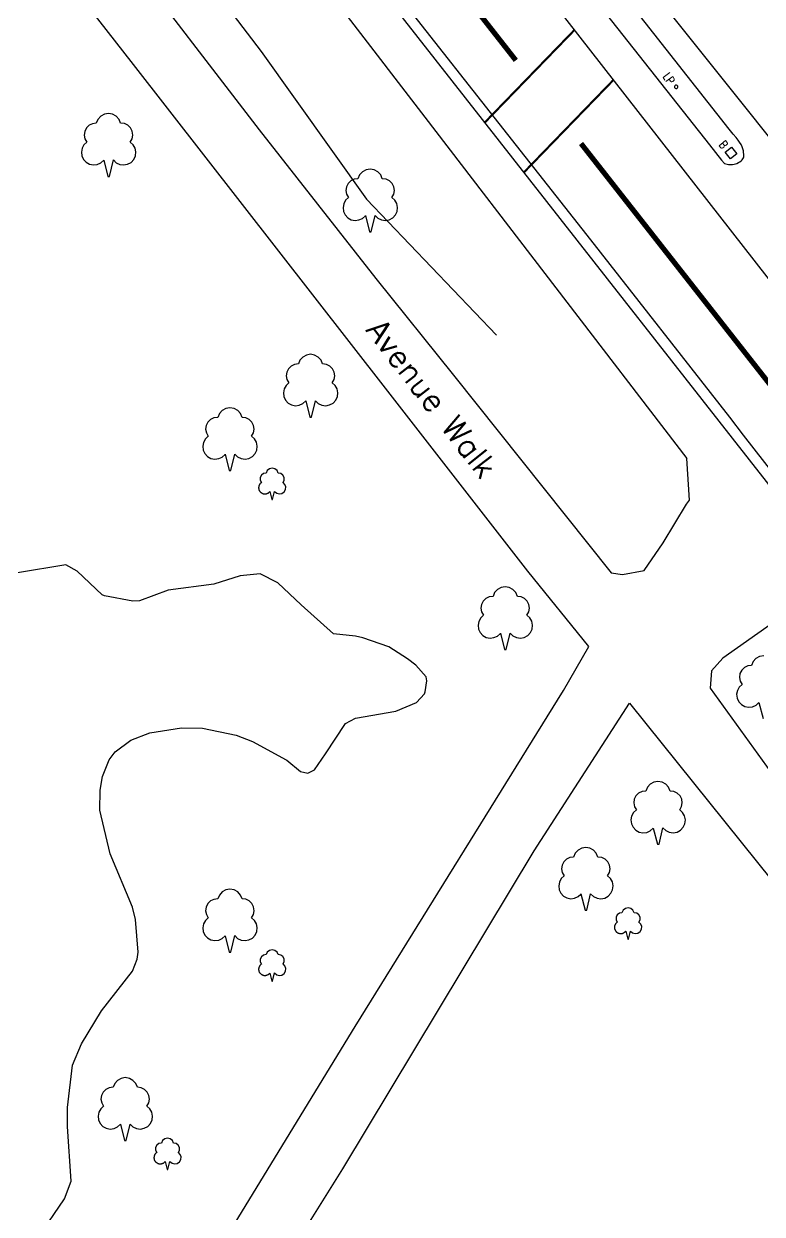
# Model space of a CAD drawing. Extents: x 427500 to 429848, y 434500 to 436505.
# Drawn here: x 429099.3 to 429134.6, y 435198.9 to 435255.8 of the extents above; entities that cross this region are included whole.
import ezdxf

# ---------------------------------------------------------------- set-up
doc = ezdxf.new("R2010")
doc.units = 0
doc.linetypes.add('PEDSTUDS', pattern=[0.4, 0.1, -0.3])
doc.layers.get('0').update_dxf_attribs({"color": 222})
for name, color, linetype in [('LPTIP_Ex_Base', 8, 'Continuous'), ('PRO-MARKINGS', 7, 'Continuous'), ('PROPOSED', 1, 'Continuous')]:
    doc.layers.add(name, color=color, linetype=linetype)
doc.styles.add('MtXpl_Romans', font='romans__.ttf')
doc.styles.get("Standard").update_dxf_attribs({"font": 'romans.shx'})

# ---------------------------------------------------------------- blocks, each defined once
blk = doc.blocks.new('CIRCL')
at = {"color": 0, "linetype": 'ByBlock', "flags": 128}
for points in [[(0.5, 0), (0.475, 0.154), (0.404, 0.293), (0.293, 0.404), (0.154, 0.475), (0, 0.5), (-0.154, 0.475), (-0.293, 0.404), (-0.404, 0.293), (-0.475, 0.154), (-0.5, 0), (-0.475, -0.154), (-0.404, -0.293), (-0.293, -0.404), (-0.154, -0.475), (0, -0.5), (0.154, -0.475), (0.293, -0.404), (0.404, -0.293), (0.475, -0.154)], [(0.5, 0), (0.475, -0.154)]]:
    blk.add_lwpolyline(points, dxfattribs=at)

msp = doc.modelspace()

# ---------------------------------------------------------------- linework, layer by layer
at = {"layer": 'LPTIP_Ex_Base', "color": 251, "true_color": 0x636466}
for p, q in [((429104.55, 435253.85), (429073.05, 435294.45)), ((429116.6, 435238.4), (429104.55, 435253.85)), ((429123.4, 435229.65), (429116.6, 435238.4)), ((429101.316, 435229.954), (429099.015, 435229.566)), ((429101.863, 435229.653), (429101.316, 435229.954)), ((429103.066, 435228.517), (429101.863, 435229.653)), ((429109.651, 435229.433), (429108.4, 435229.031)), ((429110.598, 435229.525), (429109.651, 435229.433)), ((429111.448, 435229.095), (429110.598, 435229.525)), ((429112.562, 435228.04), (429111.448, 435229.095)), ((429126.3, 435226.05), (429123.4, 435229.65)), ((429106.205, 435228.745), (429104.842, 435228.241)), ((429108.4, 435229.031), (429106.205, 435228.745)), ((429103.176, 435228.47), (429103.066, 435228.517)), ((429104.526, 435228.218), (429103.176, 435228.47)), ((429104.842, 435228.241), (429104.526, 435228.218)), ((429114.11, 435226.664), (429112.562, 435228.04)), ((429115.152, 435226.547), (429114.11, 435226.664)), ((429115.512, 435226.468), (429115.152, 435226.547)), ((429116.76, 435226.036), (429115.512, 435226.468)), ((429117.643, 435225.472), (429116.76, 435226.036)), ((429125.1, 435223.95), (429126.3, 435226.05)), ((429118.039, 435225.166), (429117.643, 435225.472)), ((429118.528, 435224.599), (429118.039, 435225.166)), ((429118.569, 435224.417), (429118.528, 435224.599)), ((429118.495, 435223.887), (429118.569, 435224.417)), ((429115.15, 435207.9), (429125.1, 435223.95)), ((429118.074, 435223.379), (429118.457, 435223.792)), ((429118.457, 435223.792), (429118.495, 435223.887)), ((429115.164, 435222.63), (429117.09, 435222.974)), ((429117.09, 435222.974), (429118.074, 435223.379)), ((429123.7, 435216.3), (429128.25, 435223.35)), ((429128.25, 435223.35), (429137.75, 435211.5)), ((429113.725, 435220.929), (429114.683, 435222.378)), ((429114.683, 435222.378), (429115.164, 435222.63)), ((429104.425, 435221.587), (429105.343, 435221.925)), ((429105.343, 435221.925), (429106.853, 435222.163)), ((429106.853, 435222.163), (429107.85, 435222.155)), ((429107.85, 435222.155), (429109.458, 435221.818)), ((429109.458, 435221.818), (429110.235, 435221.519)), ((429103.675, 435221.026), (429104.425, 435221.587)), ((429110.235, 435221.519), (429111.843, 435220.64)), ((429103.08, 435219.847), (429103.391, 435220.641)), ((429103.391, 435220.641), (429103.675, 435221.026)), ((429111.843, 435220.64), (429111.879, 435220.618)), ((429111.879, 435220.618), (429112.525, 435220.083)), ((429113.202, 435220.161), (429113.725, 435220.929)), ((429112.525, 435220.083), (429112.879, 435220.001)), ((429112.879, 435220.001), (429113.202, 435220.161)), ((429102.955, 435219.186), (429103.08, 435219.847)), ((429102.948, 435218.236), (429102.955, 435219.186)), ((429103.439, 435216.153), (429102.948, 435218.236)), ((429104.501, 435213.61), (429103.439, 435216.153)), ((429114.55, 435201.1), (429123.7, 435216.3)), ((429104.652, 435213.008), (429104.501, 435213.61)), ((429104.779, 435211.457), (429104.652, 435213.008)), ((429104.512, 435210.54), (429104.733, 435211.128)), ((429104.733, 435211.128), (429104.779, 435211.457)), ((429103.032, 435208.645), (429104.512, 435210.54)), ((429102.073, 435207.072), (429103.032, 435208.645)), ((429106.2, 435193.3), (429115.15, 435207.9)), ((429101.643, 435206.054), (429102.073, 435207.072)), ((429101.4, 435204.031), (429101.643, 435206.054)), ((429101.398, 435203.135), (429101.4, 435204.031)), ((429101.574, 435200.524), (429101.398, 435203.135)), ((429102.65, 435182.05), (429114.55, 435201.1)), ((429101.261, 435199.665), (429101.574, 435200.524)), ((429100, 435197.828), (429101.261, 435199.665))]:
    msp.add_line(p, q, dxfattribs=at)
at = {"layer": 'LPTIP_Ex_Base', "color": 251, "true_color": 0x636466, "flags": 128}
for points in [[(429027.582, 435367.678), (429033.877, 435359.736), (429042.074, 435349.126), (429050.025, 435339.321), (429057.534, 435329.286), (429068.193, 435315.82), (429078.189, 435302.886), (429086.173, 435292.733), (429092.616, 435284.729), (429099.559, 435275.712), (429104.502, 435269.083), (429111.211, 435260.803), (429118.468, 435251.344), (429130.985, 435235.029)], [(429036.237, 435361.019), (429043.178, 435352.12), (429051.59, 435341.23), (429058.279, 435332.592), (429065.742, 435323.018), (429072.789, 435313.937), (429080.48, 435304.005), (429087.446, 435295.188), (429094.533, 435286.123), (429101.527, 435277.21), (429108.247, 435268.864), (429115.277, 435259.603), (429120.767, 435252.616), (429126.379, 435245.476), (429133.024, 435237.004), (429133.678, 435236.146)], [(429051.495, 435331.338), (429056.277, 435325.253), (429061.65, 435318.168), (429063.49, 435315.751), (429063.855, 435314.891), (429069.761, 435307.811), (429076.117, 435299.667), (429080.375, 435294.203), (429084.457, 435288.773), (429110.661, 435254.47), (429115.69, 435247.418), (429121.889, 435240.932)], [(429062.1, 435312.889), (429068.548, 435304.511), (429074.72, 435296.641), (429080.001, 435289.997), (429087.263, 435280.763), (429096.671, 435268.775), (429103.824, 435259.5), (429110.558, 435250.73), (429116.126, 435243.635), (429119.843, 435239.015), (429127.376, 435229.572), (429127.912, 435229.492), (429128.949, 435229.689), (429129.851, 435231.01), (429130.972, 435232.854), (429131.122, 435233.044), (429130.985, 435235.029)], [(429126.37, 435257.252), (429132.063, 435250.011), (429132.636, 435249.291), (429132.788, 435249.122), (429132.981, 435249.071), (429133.029, 435249.072), (429133.093, 435249.073), (429133.166, 435249.077), (429133.241, 435249.087), (429133.311, 435249.105), (429133.38, 435249.133), (429133.454, 435249.168), (429133.525, 435249.21), (429133.588, 435249.255), (429133.637, 435249.301), (429133.67, 435249.348), (429133.692, 435249.396), (429133.704, 435249.447), (429133.708, 435249.506), (429133.705, 435249.574), (429133.699, 435249.651), (429133.689, 435249.734), (429133.669, 435249.826), (429133.634, 435249.927), (429133.578, 435250.039), (429133.51, 435250.146), (429133.435, 435250.246), (429133.337, 435250.365), (429133.203, 435250.528), (429133.017, 435250.76), (429127.402, 435257.905)], [(429133.678, 435236.146), (429138.484, 435229.992)]]:
    msp.add_lwpolyline(points, dxfattribs=at)
at = {"layer": 'LPTIP_Ex_Base', "color": 251, "true_color": 0x636466}
for points in [[(429102.326, 435250.147), (429102.19, 435250.019), (429102.101, 435249.856), (429102.066, 435249.673), (429102.088, 435249.489), (429102.167, 435249.32), (429102.294, 435249.184), (429102.456, 435249.093), (429102.639, 435249.057), (429102.824, 435249.078), (429102.993, 435249.156), (429103.13, 435249.282), (429103.131, 435249.285), (429103.332, 435248.511), (429103.412, 435248.511), (429103.593, 435249.294), (429103.593, 435249.294), (429103.729, 435249.163), (429103.899, 435249.081), (429104.085, 435249.057), (429104.27, 435249.091), (429104.436, 435249.181), (429104.564, 435249.319), (429104.644, 435249.489), (429104.667, 435249.676), (429104.63, 435249.861), (429104.538, 435250.025), (429104.399, 435250.152), (429104.487, 435250.309), (429104.519, 435250.486), (429104.494, 435250.665), (429104.412, 435250.825), (429104.283, 435250.951), (429104.12, 435251.029), (429103.941, 435251.05), (429103.941, 435251.05), (429103.864, 435251.234), (429103.731, 435251.381), (429103.556, 435251.477), (429103.36, 435251.511), (429103.164, 435251.477), (429102.989, 435251.381), (429102.856, 435251.234), (429102.779, 435251.05), (429102.599, 435251.028), (429102.436, 435250.95), (429102.307, 435250.823), (429102.225, 435250.661), (429102.201, 435250.481), (429102.236, 435250.304), (429102.326, 435250.147)], [(429114.826, 435247.497), (429114.69, 435247.369), (429114.601, 435247.206), (429114.566, 435247.023), (429114.588, 435246.839), (429114.667, 435246.67), (429114.794, 435246.534), (429114.956, 435246.443), (429115.139, 435246.407), (429115.324, 435246.428), (429115.493, 435246.506), (429115.63, 435246.632), (429115.631, 435246.635), (429115.832, 435245.861), (429115.912, 435245.861), (429116.093, 435246.644), (429116.093, 435246.644), (429116.229, 435246.513), (429116.399, 435246.431), (429116.585, 435246.407), (429116.77, 435246.441), (429116.936, 435246.531), (429117.064, 435246.669), (429117.144, 435246.839), (429117.167, 435247.026), (429117.13, 435247.211), (429117.038, 435247.375), (429116.899, 435247.502), (429116.987, 435247.659), (429117.019, 435247.836), (429116.994, 435248.015), (429116.912, 435248.175), (429116.783, 435248.301), (429116.62, 435248.379), (429116.441, 435248.4), (429116.441, 435248.4), (429116.364, 435248.584), (429116.231, 435248.731), (429116.056, 435248.827), (429115.86, 435248.861), (429115.664, 435248.827), (429115.489, 435248.731), (429115.356, 435248.584), (429115.279, 435248.4), (429115.099, 435248.378), (429114.936, 435248.3), (429114.807, 435248.173), (429114.725, 435248.011), (429114.701, 435247.831), (429114.736, 435247.654), (429114.826, 435247.497)], [(429111.976, 435238.647), (429111.84, 435238.519), (429111.751, 435238.356), (429111.716, 435238.173), (429111.738, 435237.989), (429111.817, 435237.82), (429111.944, 435237.684), (429112.106, 435237.593), (429112.289, 435237.557), (429112.474, 435237.578), (429112.643, 435237.656), (429112.78, 435237.782), (429112.781, 435237.785), (429112.982, 435237.011), (429113.062, 435237.011), (429113.243, 435237.794), (429113.243, 435237.794), (429113.379, 435237.663), (429113.549, 435237.581), (429113.735, 435237.557), (429113.92, 435237.591), (429114.086, 435237.681), (429114.214, 435237.819), (429114.294, 435237.989), (429114.317, 435238.176), (429114.28, 435238.361), (429114.188, 435238.525), (429114.049, 435238.652), (429114.137, 435238.809), (429114.169, 435238.986), (429114.144, 435239.165), (429114.062, 435239.325), (429113.933, 435239.451), (429113.77, 435239.529), (429113.591, 435239.55), (429113.591, 435239.55), (429113.514, 435239.734), (429113.381, 435239.881), (429113.206, 435239.977), (429113.01, 435240.011), (429112.814, 435239.977), (429112.639, 435239.881), (429112.506, 435239.734), (429112.429, 435239.55), (429112.249, 435239.528), (429112.086, 435239.45), (429111.957, 435239.323), (429111.875, 435239.161), (429111.851, 435238.981), (429111.886, 435238.804), (429111.976, 435238.647)], [(429108.126, 435236.097), (429107.99, 435235.969), (429107.901, 435235.806), (429107.866, 435235.623), (429107.888, 435235.439), (429107.967, 435235.27), (429108.094, 435235.134), (429108.256, 435235.043), (429108.439, 435235.007), (429108.624, 435235.028), (429108.793, 435235.106), (429108.93, 435235.232), (429108.931, 435235.235), (429109.132, 435234.461), (429109.212, 435234.461), (429109.393, 435235.244), (429109.393, 435235.244), (429109.529, 435235.113), (429109.699, 435235.031), (429109.885, 435235.007), (429110.07, 435235.041), (429110.236, 435235.131), (429110.364, 435235.269), (429110.444, 435235.439), (429110.467, 435235.626), (429110.43, 435235.811), (429110.338, 435235.975), (429110.199, 435236.102), (429110.287, 435236.259), (429110.319, 435236.436), (429110.294, 435236.615), (429110.212, 435236.775), (429110.083, 435236.901), (429109.92, 435236.979), (429109.741, 435237), (429109.741, 435237), (429109.664, 435237.184), (429109.531, 435237.331), (429109.356, 435237.427), (429109.16, 435237.461), (429108.964, 435237.427), (429108.789, 435237.331), (429108.656, 435237.184), (429108.579, 435237), (429108.399, 435236.978), (429108.236, 435236.9), (429108.107, 435236.773), (429108.025, 435236.611), (429108.001, 435236.431), (429108.036, 435236.254), (429108.126, 435236.097)], [(429110.663, 435233.887), (429110.648, 435233.876), (429110.634, 435233.864), (429110.62, 435233.852), (429110.608, 435233.838), (429110.596, 435233.824), (429110.585, 435233.808), (429110.575, 435233.793), (429110.566, 435233.776), (429110.558, 435233.759), (429110.551, 435233.742), (429110.545, 435233.724), (429110.54, 435233.706), (429110.537, 435233.688), (429110.535, 435233.669), (429110.533, 435233.651), (429110.533, 435233.632), (429110.534, 435233.613), (429110.537, 435233.595), (429110.54, 435233.576), (429110.545, 435233.558), (429110.55, 435233.541), (429110.557, 435233.523), (429110.565, 435233.506), (429110.574, 435233.49), (429110.584, 435233.474), (429110.595, 435233.459), (429110.607, 435233.444), (429110.619, 435233.431), (429110.633, 435233.418), (429110.647, 435233.406), (429110.662, 435233.395), (429110.678, 435233.385), (429110.694, 435233.376), (429110.711, 435233.367), (429110.729, 435233.36), (429110.746, 435233.355), (429110.764, 435233.35), (429110.783, 435233.346), (429110.801, 435233.344), (429110.82, 435233.342), (429110.838, 435233.342), (429110.857, 435233.343), (429110.876, 435233.345), (429110.894, 435233.349), (429110.912, 435233.353), (429110.93, 435233.359), (429110.947, 435233.365), (429110.964, 435233.373), (429110.981, 435233.382), (429110.997, 435233.392), (429111.012, 435233.403), (429111.027, 435233.414), (429111.04, 435233.427), (429111.053, 435233.441), (429111.065, 435233.455), (429111.066, 435233.456), (429111.167, 435233.069), (429111.194, 435233.069), (429111.297, 435233.461), (429111.297, 435233.461), (429111.395, 435233.377), (429111.52, 435233.343), (429111.647, 435233.364), (429111.753, 435233.436), (429111.819, 435233.547), (429111.832, 435233.676), (429111.79, 435233.797), (429111.7, 435233.89), (429111.754, 435234.003), (429111.752, 435234.129), (429111.695, 435234.241), (429111.595, 435234.316), (429111.471, 435234.339), (429111.413, 435234.458), (429111.309, 435234.54), (429111.181, 435234.569), (429111.052, 435234.54), (429110.948, 435234.458), (429110.89, 435234.339), (429110.766, 435234.316), (429110.665, 435234.24), (429110.608, 435234.127), (429110.608, 435234.001), (429110.663, 435233.887)], [(429121.276, 435227.547), (429121.14, 435227.419), (429121.051, 435227.256), (429121.016, 435227.073), (429121.038, 435226.889), (429121.117, 435226.72), (429121.244, 435226.584), (429121.406, 435226.493), (429121.589, 435226.457), (429121.774, 435226.478), (429121.943, 435226.556), (429122.08, 435226.682), (429122.081, 435226.685), (429122.282, 435225.911), (429122.362, 435225.911), (429122.543, 435226.694), (429122.543, 435226.694), (429122.679, 435226.563), (429122.849, 435226.481), (429123.035, 435226.457), (429123.22, 435226.491), (429123.386, 435226.581), (429123.514, 435226.719), (429123.594, 435226.889), (429123.617, 435227.076), (429123.58, 435227.261), (429123.488, 435227.425), (429123.349, 435227.552), (429123.437, 435227.709), (429123.469, 435227.886), (429123.444, 435228.065), (429123.362, 435228.225), (429123.233, 435228.351), (429123.07, 435228.429), (429122.891, 435228.45), (429122.891, 435228.45), (429122.814, 435228.634), (429122.681, 435228.781), (429122.506, 435228.877), (429122.31, 435228.911), (429122.114, 435228.877), (429121.939, 435228.781), (429121.806, 435228.634), (429121.729, 435228.45), (429121.549, 435228.428), (429121.386, 435228.35), (429121.257, 435228.223), (429121.175, 435228.061), (429121.151, 435227.881), (429121.186, 435227.704), (429121.276, 435227.547)], [(429134.66, 435225.611), (429134.464, 435225.577), (429134.289, 435225.481), (429134.156, 435225.334), (429134.079, 435225.15), (429133.899, 435225.128), (429133.736, 435225.05), (429133.607, 435224.923), (429133.525, 435224.761), (429133.501, 435224.581), (429133.536, 435224.404), (429133.626, 435224.247)], [(429133.626, 435224.247), (429133.49, 435224.119), (429133.401, 435223.956), (429133.366, 435223.773), (429133.388, 435223.589), (429133.467, 435223.42), (429133.594, 435223.284), (429133.756, 435223.193), (429133.939, 435223.157), (429134.124, 435223.178), (429134.293, 435223.256), (429134.43, 435223.382), (429134.431, 435223.385), (429134.632, 435222.611)], [(429128.576, 435218.247), (429128.44, 435218.119), (429128.351, 435217.956), (429128.316, 435217.773), (429128.338, 435217.589), (429128.417, 435217.42), (429128.544, 435217.284), (429128.706, 435217.193), (429128.889, 435217.157), (429129.074, 435217.178), (429129.243, 435217.256), (429129.38, 435217.382), (429129.381, 435217.385), (429129.582, 435216.611), (429129.662, 435216.611), (429129.843, 435217.394), (429129.843, 435217.394), (429129.979, 435217.263), (429130.149, 435217.181), (429130.335, 435217.157), (429130.52, 435217.191), (429130.686, 435217.281), (429130.814, 435217.419), (429130.894, 435217.589), (429130.917, 435217.776), (429130.88, 435217.961), (429130.788, 435218.125), (429130.649, 435218.252), (429130.737, 435218.409), (429130.769, 435218.586), (429130.744, 435218.765), (429130.662, 435218.925), (429130.533, 435219.051), (429130.37, 435219.129), (429130.191, 435219.15), (429130.191, 435219.15), (429130.114, 435219.334), (429129.981, 435219.481), (429129.806, 435219.577), (429129.61, 435219.611), (429129.414, 435219.577), (429129.239, 435219.481), (429129.106, 435219.334), (429129.029, 435219.15), (429128.849, 435219.128), (429128.686, 435219.05), (429128.557, 435218.923), (429128.475, 435218.761), (429128.451, 435218.581), (429128.486, 435218.404), (429128.576, 435218.247)], [(429125.126, 435215.097), (429124.99, 435214.969), (429124.901, 435214.806), (429124.866, 435214.623), (429124.888, 435214.439), (429124.967, 435214.27), (429125.094, 435214.134), (429125.256, 435214.043), (429125.439, 435214.007), (429125.624, 435214.028), (429125.793, 435214.106), (429125.93, 435214.232), (429125.931, 435214.235), (429126.132, 435213.461), (429126.212, 435213.461), (429126.393, 435214.244), (429126.393, 435214.244), (429126.529, 435214.113), (429126.699, 435214.031), (429126.885, 435214.007), (429127.07, 435214.041), (429127.236, 435214.131), (429127.364, 435214.269), (429127.444, 435214.439), (429127.467, 435214.626), (429127.43, 435214.811), (429127.338, 435214.975), (429127.199, 435215.102), (429127.287, 435215.259), (429127.319, 435215.436), (429127.294, 435215.615), (429127.212, 435215.775), (429127.083, 435215.901), (429126.92, 435215.979), (429126.741, 435216), (429126.741, 435216), (429126.664, 435216.184), (429126.531, 435216.331), (429126.356, 435216.427), (429126.16, 435216.461), (429125.964, 435216.427), (429125.789, 435216.331), (429125.656, 435216.184), (429125.579, 435216), (429125.399, 435215.978), (429125.236, 435215.9), (429125.107, 435215.773), (429125.025, 435215.611), (429125.001, 435215.431), (429125.036, 435215.254), (429125.126, 435215.097)], [(429108.126, 435213.097), (429107.99, 435212.969), (429107.901, 435212.806), (429107.866, 435212.623), (429107.888, 435212.439), (429107.967, 435212.27), (429108.094, 435212.134), (429108.256, 435212.043), (429108.439, 435212.007), (429108.624, 435212.028), (429108.793, 435212.106), (429108.93, 435212.232), (429108.931, 435212.235), (429109.132, 435211.461), (429109.212, 435211.461), (429109.393, 435212.244), (429109.393, 435212.244), (429109.529, 435212.113), (429109.699, 435212.031), (429109.885, 435212.007), (429110.07, 435212.041), (429110.236, 435212.131), (429110.364, 435212.269), (429110.444, 435212.439), (429110.467, 435212.626), (429110.43, 435212.811), (429110.338, 435212.975), (429110.199, 435213.102), (429110.287, 435213.259), (429110.319, 435213.436), (429110.294, 435213.615), (429110.212, 435213.775), (429110.083, 435213.901), (429109.92, 435213.979), (429109.741, 435214), (429109.741, 435214), (429109.664, 435214.184), (429109.531, 435214.331), (429109.356, 435214.427), (429109.16, 435214.461), (429108.964, 435214.427), (429108.789, 435214.331), (429108.656, 435214.184), (429108.579, 435214), (429108.399, 435213.978), (429108.236, 435213.9), (429108.107, 435213.773), (429108.025, 435213.611), (429108.001, 435213.431), (429108.036, 435213.254), (429108.126, 435213.097)], [(429127.663, 435212.887), (429127.648, 435212.876), (429127.634, 435212.864), (429127.62, 435212.852), (429127.608, 435212.838), (429127.596, 435212.824), (429127.585, 435212.808), (429127.575, 435212.793), (429127.566, 435212.776), (429127.558, 435212.759), (429127.551, 435212.742), (429127.545, 435212.724), (429127.54, 435212.706), (429127.537, 435212.688), (429127.535, 435212.669), (429127.533, 435212.651), (429127.533, 435212.632), (429127.534, 435212.613), (429127.537, 435212.595), (429127.54, 435212.576), (429127.545, 435212.558), (429127.55, 435212.541), (429127.557, 435212.523), (429127.565, 435212.506), (429127.574, 435212.49), (429127.584, 435212.474), (429127.595, 435212.459), (429127.607, 435212.444), (429127.619, 435212.431), (429127.633, 435212.418), (429127.647, 435212.406), (429127.662, 435212.395), (429127.678, 435212.385), (429127.694, 435212.376), (429127.711, 435212.367), (429127.729, 435212.36), (429127.746, 435212.355), (429127.764, 435212.35), (429127.783, 435212.346), (429127.801, 435212.344), (429127.82, 435212.342), (429127.838, 435212.342), (429127.857, 435212.343), (429127.876, 435212.345), (429127.894, 435212.349), (429127.912, 435212.353), (429127.93, 435212.359), (429127.947, 435212.365), (429127.964, 435212.373), (429127.981, 435212.382), (429127.997, 435212.392), (429128.012, 435212.403), (429128.027, 435212.414), (429128.04, 435212.427), (429128.053, 435212.441), (429128.065, 435212.455), (429128.066, 435212.456), (429128.167, 435212.069), (429128.194, 435212.069), (429128.297, 435212.461), (429128.297, 435212.461), (429128.395, 435212.377), (429128.52, 435212.343), (429128.647, 435212.364), (429128.753, 435212.436), (429128.819, 435212.547), (429128.832, 435212.676), (429128.79, 435212.797), (429128.7, 435212.89), (429128.754, 435213.003), (429128.752, 435213.129), (429128.695, 435213.241), (429128.595, 435213.316), (429128.471, 435213.339), (429128.413, 435213.458), (429128.309, 435213.54), (429128.181, 435213.569), (429128.052, 435213.54), (429127.948, 435213.458), (429127.89, 435213.339), (429127.766, 435213.316), (429127.665, 435213.24), (429127.608, 435213.127), (429127.608, 435213.001), (429127.663, 435212.887)], [(429110.663, 435210.887), (429110.648, 435210.876), (429110.634, 435210.864), (429110.62, 435210.852), (429110.608, 435210.838), (429110.596, 435210.824), (429110.585, 435210.808), (429110.575, 435210.793), (429110.566, 435210.776), (429110.558, 435210.759), (429110.551, 435210.742), (429110.545, 435210.724), (429110.54, 435210.706), (429110.537, 435210.688), (429110.535, 435210.669), (429110.533, 435210.651), (429110.533, 435210.632), (429110.534, 435210.613), (429110.537, 435210.595), (429110.54, 435210.576), (429110.545, 435210.558), (429110.55, 435210.541), (429110.557, 435210.523), (429110.565, 435210.506), (429110.574, 435210.49), (429110.584, 435210.474), (429110.595, 435210.459), (429110.607, 435210.444), (429110.619, 435210.431), (429110.633, 435210.418), (429110.647, 435210.406), (429110.662, 435210.395), (429110.678, 435210.385), (429110.694, 435210.376), (429110.711, 435210.367), (429110.729, 435210.36), (429110.746, 435210.355), (429110.764, 435210.35), (429110.783, 435210.346), (429110.801, 435210.344), (429110.82, 435210.342), (429110.838, 435210.342), (429110.857, 435210.343), (429110.876, 435210.345), (429110.894, 435210.349), (429110.912, 435210.353), (429110.93, 435210.359), (429110.947, 435210.365), (429110.964, 435210.373), (429110.981, 435210.382), (429110.997, 435210.392), (429111.012, 435210.403), (429111.027, 435210.414), (429111.04, 435210.427), (429111.053, 435210.441), (429111.065, 435210.455), (429111.066, 435210.456), (429111.167, 435210.069), (429111.194, 435210.069), (429111.297, 435210.461), (429111.297, 435210.461), (429111.395, 435210.377), (429111.52, 435210.343), (429111.647, 435210.364), (429111.753, 435210.436), (429111.819, 435210.547), (429111.832, 435210.676), (429111.79, 435210.797), (429111.7, 435210.89), (429111.754, 435211.003), (429111.752, 435211.129), (429111.695, 435211.241), (429111.595, 435211.316), (429111.471, 435211.339), (429111.413, 435211.458), (429111.309, 435211.54), (429111.181, 435211.569), (429111.052, 435211.54), (429110.948, 435211.458), (429110.89, 435211.339), (429110.766, 435211.316), (429110.665, 435211.24), (429110.608, 435211.127), (429110.608, 435211.001), (429110.663, 435210.887)], [(429103.126, 435204.097), (429102.99, 435203.969), (429102.901, 435203.806), (429102.866, 435203.623), (429102.888, 435203.439), (429102.967, 435203.27), (429103.094, 435203.134), (429103.256, 435203.043), (429103.439, 435203.007), (429103.624, 435203.028), (429103.793, 435203.106), (429103.93, 435203.232), (429103.931, 435203.235), (429104.132, 435202.461), (429104.212, 435202.461), (429104.393, 435203.244), (429104.393, 435203.244), (429104.529, 435203.113), (429104.699, 435203.031), (429104.885, 435203.007), (429105.07, 435203.041), (429105.236, 435203.131), (429105.364, 435203.269), (429105.444, 435203.439), (429105.467, 435203.626), (429105.43, 435203.811), (429105.338, 435203.975), (429105.199, 435204.102), (429105.287, 435204.259), (429105.319, 435204.436), (429105.294, 435204.615), (429105.212, 435204.775), (429105.083, 435204.901), (429104.92, 435204.979), (429104.741, 435205), (429104.741, 435205), (429104.664, 435205.184), (429104.531, 435205.331), (429104.356, 435205.427), (429104.16, 435205.461), (429103.964, 435205.427), (429103.789, 435205.331), (429103.656, 435205.184), (429103.579, 435205), (429103.399, 435204.978), (429103.236, 435204.9), (429103.107, 435204.773), (429103.025, 435204.611), (429103.001, 435204.431), (429103.036, 435204.254), (429103.126, 435204.097)], [(429105.663, 435201.887), (429105.648, 435201.876), (429105.634, 435201.864), (429105.62, 435201.852), (429105.608, 435201.838), (429105.596, 435201.824), (429105.585, 435201.808), (429105.575, 435201.793), (429105.566, 435201.776), (429105.558, 435201.759), (429105.551, 435201.742), (429105.545, 435201.724), (429105.54, 435201.706), (429105.537, 435201.688), (429105.535, 435201.669), (429105.533, 435201.651), (429105.533, 435201.632), (429105.534, 435201.613), (429105.537, 435201.595), (429105.54, 435201.576), (429105.545, 435201.558), (429105.55, 435201.541), (429105.557, 435201.523), (429105.565, 435201.506), (429105.574, 435201.49), (429105.584, 435201.474), (429105.595, 435201.459), (429105.607, 435201.444), (429105.619, 435201.431), (429105.633, 435201.418), (429105.647, 435201.406), (429105.662, 435201.395), (429105.678, 435201.385), (429105.694, 435201.376), (429105.711, 435201.367), (429105.729, 435201.36), (429105.746, 435201.355), (429105.764, 435201.35), (429105.783, 435201.346), (429105.801, 435201.344), (429105.82, 435201.342), (429105.838, 435201.342), (429105.857, 435201.343), (429105.876, 435201.345), (429105.894, 435201.349), (429105.912, 435201.353), (429105.93, 435201.359), (429105.947, 435201.365), (429105.964, 435201.373), (429105.981, 435201.382), (429105.997, 435201.392), (429106.012, 435201.403), (429106.027, 435201.414), (429106.04, 435201.427), (429106.053, 435201.441), (429106.065, 435201.455), (429106.066, 435201.456), (429106.167, 435201.069), (429106.194, 435201.069), (429106.297, 435201.461), (429106.297, 435201.461), (429106.395, 435201.377), (429106.52, 435201.343), (429106.647, 435201.364), (429106.753, 435201.436), (429106.819, 435201.547), (429106.832, 435201.676), (429106.79, 435201.797), (429106.7, 435201.89), (429106.754, 435202.003), (429106.752, 435202.129), (429106.695, 435202.241), (429106.595, 435202.316), (429106.471, 435202.339), (429106.413, 435202.458), (429106.309, 435202.54), (429106.181, 435202.569), (429106.052, 435202.54), (429105.948, 435202.458), (429105.89, 435202.339), (429105.766, 435202.316), (429105.665, 435202.24), (429105.608, 435202.127), (429105.608, 435202.001), (429105.663, 435201.887)]]:
    msp.add_lwpolyline(points, dxfattribs=at)
at = {"layer": 'LPTIP_Ex_Base', "color": 251, "true_color": 0x636466, "flags": 128}
for points in [[(429133.075, 435249.342), (429132.817, 435249.667), (429133.125, 435249.912), (429133.383, 435249.587)], [(429137.134, 435227.465), (429136.015, 435227.419), (429135.073, 435227.169), (429132.703, 435225.5), (429132.164, 435224.888), (429132.104, 435224.071), (429135.001, 435220.053), (429141.163, 435212.162), (429146.842, 435204.747), (429152.751, 435197.006), (429158.986, 435189.118), (429165.094, 435180.785), (429166.907, 435178.428), (429167.867, 435178.466), (429169.738, 435179.35), (429171.736, 435180.703), (429173.079, 435181.679)]]:
    msp.add_lwpolyline(points, close=True, dxfattribs=at)
at = {"layer": 'PRO-MARKINGS', "const_width": 0.25, "flags": 128}
msp.add_lwpolyline([(429041.781, 435359.801), (429057.817, 435339.158), (429068.946, 435324.877), (429083.481, 435306.203), (429093.266, 435293.692), (429119.081, 435258.819), (429122.819, 435254.052)], dxfattribs=at)
at = {"layer": 'PRO-MARKINGS', "linetype": 'PEDSTUDS', "const_width": 0.1, "flags": 128}
for points in [[(429125.615, 435255.499), (429121.335, 435251.083)], [(429127.477, 435253.111), (429123.203, 435248.7)]]:
    msp.add_lwpolyline(points, dxfattribs=at)
at = {"layer": 'PRO-MARKINGS', "flags": 128}
msp.add_lwpolyline([(429125.933, 435250.08, 0.25, 0.25, 0), (429131.093, 435243.5, 0.25, 0.25, 0), (429143.106, 435228.181, 0, 0, 0)], format="xyseb", dxfattribs=at)
at = {"layer": 'PROPOSED', "flags": 128}
msp.add_lwpolyline([(429117.809, 435268.286), (429121.859, 435260.315), (429135.943, 435242.257, 0.680111), (429136.746, 435242.493, -0.109203), (429137.919, 435246.183, 0.309044), (429137.881, 435246.689), (429123.718, 435264.433), (429105.556, 435285.916)], format="xyb", dxfattribs=at)
msp.add_lwpolyline([(429104.887, 435273.037), (429116.692, 435257.004), (429140.745, 435226.33), (429158.1, 435204.198), (429174.974, 435183.432)], dxfattribs=at)

# ---------------------------------------------------------------- block references
at = {"layer": 'LPTIP_Ex_Base', "color": 251, "true_color": 0x636466, "xscale": 0.16, "yscale": 0.16, "zscale": 0.16, "rotation": 308.149895}
msp.add_blockref('CIRCL', (429130.477, 435252.788), dxfattribs=at)

# ---------------------------------------------------------------- texts
at = {"layer": 'LPTIP_Ex_Base', "color": 251, "true_color": 0x636466, "width": 0.8}
for s, rotation, p in [('LP', -55.1456, (429129.818, 435253.282)), ('B', -50.0636, (429132.496, 435250.009))]:
    msp.add_text(s, height=0.4, rotation=rotation, dxfattribs=at).set_placement(p)
at = {"layer": 'LPTIP_Ex_Base', "color": 251, "true_color": 0x636466, "style": 'MtXpl_Romans'}
msp.add_text('Avenue Walk', height=1.1, rotation=307.7, dxfattribs=at).set_placement((429115.625, 435241.149))

doc.saveas('drawing.dxf')
